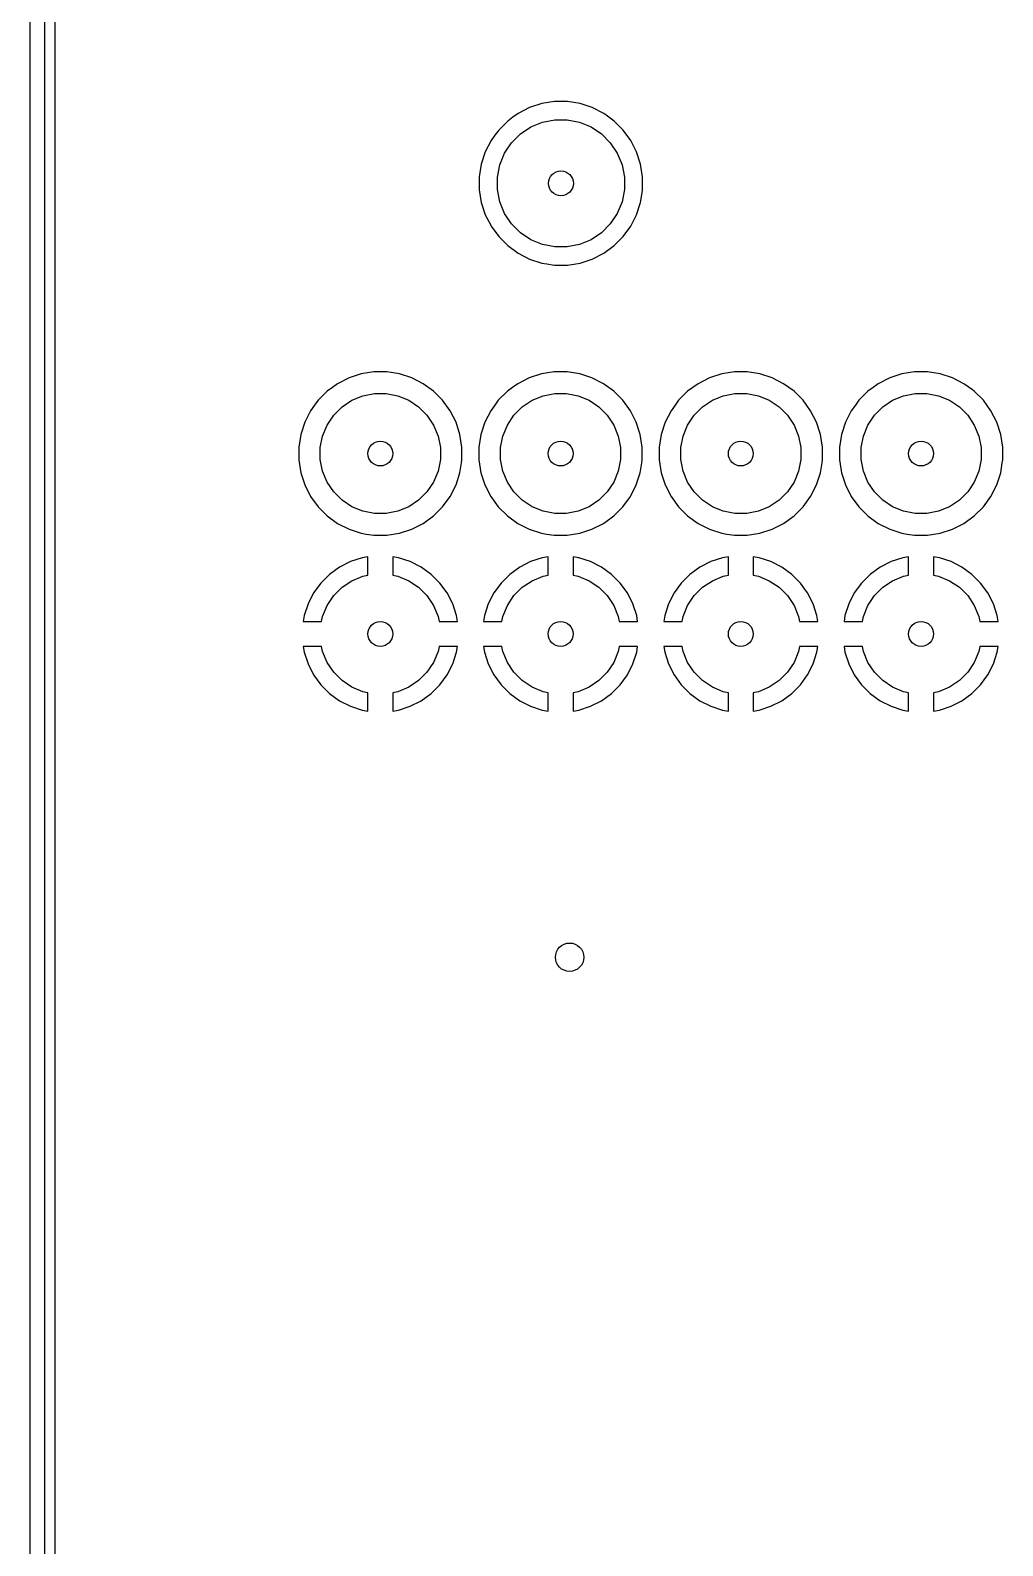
# Model space of a CAD drawing. Extents: x 0 to 130, y -140 to 0.
# Drawn here: x -0.1 to 13.6, y -38.29 to -16.95 of the extents above; entities that cross this region are included whole.
import ezdxf

# ---------------------------------------------------------------- set-up
doc = ezdxf.new("R2010")
doc.units = 0
doc.layers.add('BLACK', color=7, linetype='CONTINUOUS')

msp = doc.modelspace()

# ---------------------------------------------------------------- linework, layer by layer
at = {"layer": 'BLACK', "linetype": 'CONTINUOUS'}
for p, q in [((-0.1, -140), (-0.1, 0)), ((0.1, -0.1), (0.1, -139.9)), ((0.2505, -19.01145), (0.2505, -15.590385)), ((6.775008, -18.118002), (6.701752, -18.171225)), ((6.936362, -18.035788), (6.775008, -18.118002)), ((7.108593, -17.979828), (6.936362, -18.035788)), ((7.287451, -17.9515), (7.108593, -17.979828)), ((7.287454, -17.9515), (7.287451, -17.9515)), ((7.468546, -17.9515), (7.287454, -17.9515)), ((7.468549, -17.9515), (7.468546, -17.9515)), ((7.647406, -17.979828), (7.468549, -17.9515)), ((7.819637, -18.035788), (7.647406, -17.979828)), ((7.980991, -18.118002), (7.819637, -18.035788)), ((7.980993, -18.118003), (7.980991, -18.118002)), ((7.980994, -18.118004), (7.980993, -18.118003)), ((8.034847, -18.15713), (7.980994, -18.118004)), ((6.628499, -18.224447), (6.500447, -18.352499)), ((6.701752, -18.171225), (6.628499, -18.224447)), ((6.807046, -18.406291), (6.953743, -18.308271)), ((6.953743, -18.308271), (7.116744, -18.240754)), ((7.116744, -18.240754), (7.289785, -18.206334)), ((7.289785, -18.206334), (7.466215, -18.206334)), ((7.466215, -18.206334), (7.639256, -18.240754)), ((7.639256, -18.240754), (7.802257, -18.308271)), ((7.802257, -18.308271), (7.948954, -18.406291)), ((8.127501, -18.224447), (8.034847, -18.15713)), ((8.255553, -18.352499), (8.127501, -18.224447)), ((6.394002, -18.499008), (6.311788, -18.660362)), ((6.447225, -18.425752), (6.394002, -18.499008)), ((6.500447, -18.352499), (6.447225, -18.425752)), ((6.584271, -18.677743), (6.682291, -18.531046)), ((6.682291, -18.531046), (6.807046, -18.406291)), ((7.948954, -18.406291), (8.073709, -18.531046)), ((8.073709, -18.531046), (8.171729, -18.677743)), ((8.361996, -18.499006), (8.255553, -18.352499)), ((8.444211, -18.660361), (8.361996, -18.499006)), ((6.311788, -18.660362), (6.255828, -18.832593)), ((6.516754, -18.840744), (6.584271, -18.677743)), ((8.171729, -18.677743), (8.239246, -18.840744)), ((8.500171, -18.832591), (8.444211, -18.660361)), ((6.255828, -18.832593), (6.2275, -19.01145)), ((6.482334, -19.013785), (6.516754, -18.840744)), ((8.239246, -18.840744), (8.273666, -19.013785)), ((8.500171, -18.832593), (8.500171, -18.832591)), ((8.5285, -19.01145), (8.500171, -18.832593)), ((0.2505, -20.670385), (0.2505, -19.01145)), ((6.2275, -19.01145), (6.2275, -19.192549)), ((6.2275, -19.192549), (6.255828, -19.371406)), ((6.482334, -19.190215), (6.482334, -19.013785)), ((6.516754, -19.363256), (6.482334, -19.190215)), ((8.273666, -19.190215), (8.239246, -19.363256)), ((8.273666, -19.013785), (8.273666, -19.190215)), ((8.521479, -19.236874), (8.5285, -19.192549)), ((8.5285, -19.192549), (8.5285, -19.01145)), ((6.255828, -19.371406), (6.311788, -19.543637)), ((6.584271, -19.526257), (6.516754, -19.363256)), ((8.239246, -19.363256), (8.171729, -19.526257)), ((8.444211, -19.543639), (8.500171, -19.371409)), ((8.500171, -19.371409), (8.521479, -19.236874)), ((6.311788, -19.543637), (6.383101, -19.683597)), ((6.682291, -19.672954), (6.584271, -19.526257)), ((8.171729, -19.526257), (8.073709, -19.672954)), ((8.361996, -19.704994), (8.444211, -19.543639)), ((6.383101, -19.683597), (6.394004, -19.704994)), ((6.394004, -19.704994), (6.500447, -19.851501)), ((6.807046, -19.797709), (6.682291, -19.672954)), ((6.953743, -19.895729), (6.807046, -19.797709)), ((7.948954, -19.797709), (7.802257, -19.895729)), ((8.073709, -19.672954), (7.948954, -19.797709)), ((8.255553, -19.851501), (8.361996, -19.704994)), ((6.500447, -19.851501), (6.628499, -19.979553)), ((6.628499, -19.979553), (6.775006, -20.085996)), ((7.116744, -19.963246), (6.953743, -19.895729)), ((7.289785, -19.997666), (7.116744, -19.963246)), ((7.466215, -19.997666), (7.289785, -19.997666)), ((7.639256, -19.963246), (7.466215, -19.997666)), ((7.802257, -19.895729), (7.639256, -19.963246)), ((7.980994, -20.085996), (8.127501, -19.979553)), ((8.127501, -19.979553), (8.255553, -19.851501)), ((6.775006, -20.085996), (6.936361, -20.168211)), ((6.936361, -20.168211), (7.108591, -20.224171)), ((7.108591, -20.224171), (7.180136, -20.235502)), ((7.180136, -20.235502), (7.287451, -20.2525)), ((7.287451, -20.2525), (7.287454, -20.2525)), ((7.287454, -20.2525), (7.468549, -20.2525)), ((7.468549, -20.2525), (7.557977, -20.238335)), ((7.557977, -20.238335), (7.647409, -20.224171)), ((7.647409, -20.224171), (7.819639, -20.168211)), ((7.819639, -20.168211), (7.980994, -20.085996)), ((0.2505, -22.81645), (0.2505, -20.670385)), ((4.742451, -21.7565), (4.563593, -21.784828)), ((4.742454, -21.7565), (4.742451, -21.7565)), ((4.923546, -21.7565), (4.742454, -21.7565)), ((4.923549, -21.7565), (4.923546, -21.7565)), ((5.102406, -21.784828), (4.923549, -21.7565)), ((7.282451, -21.7565), (7.103593, -21.784828)), ((7.282454, -21.7565), (7.282451, -21.7565)), ((7.463546, -21.7565), (7.282454, -21.7565)), ((7.463549, -21.7565), (7.463546, -21.7565)), ((7.642406, -21.784828), (7.463549, -21.7565)), ((9.822451, -21.7565), (9.643593, -21.784828)), ((9.822454, -21.7565), (9.822451, -21.7565)), ((10.003546, -21.7565), (9.822454, -21.7565)), ((10.003549, -21.7565), (10.003546, -21.7565)), ((10.182406, -21.784828), (10.003549, -21.7565)), ((12.362451, -21.7565), (12.183593, -21.784828)), ((12.362454, -21.7565), (12.362451, -21.7565)), ((12.543546, -21.7565), (12.362454, -21.7565)), ((12.543549, -21.7565), (12.543546, -21.7565)), ((12.722406, -21.784828), (12.543549, -21.7565)), ((4.156752, -21.976225), (4.083499, -22.029447)), ((4.230008, -21.923002), (4.156752, -21.976225)), ((4.391362, -21.840788), (4.230008, -21.923002)), ((4.563593, -21.784828), (4.391362, -21.840788)), ((5.274637, -21.840788), (5.102406, -21.784828)), ((5.435991, -21.923002), (5.274637, -21.840788)), ((5.435993, -21.923003), (5.435991, -21.923002)), ((5.435994, -21.923004), (5.435993, -21.923003)), ((5.582501, -22.029447), (5.435994, -21.923004)), ((6.696752, -21.976225), (6.623499, -22.029447)), ((6.770008, -21.923002), (6.696752, -21.976225)), ((6.931362, -21.840788), (6.770008, -21.923002)), ((7.103593, -21.784828), (6.931362, -21.840788)), ((7.814637, -21.840788), (7.642406, -21.784828)), ((7.975991, -21.923002), (7.814637, -21.840788)), ((7.975993, -21.923003), (7.975991, -21.923002)), ((7.975994, -21.923004), (7.975993, -21.923003)), ((8.122501, -22.029447), (7.975994, -21.923004)), ((9.236752, -21.976225), (9.163499, -22.029447)), ((9.310008, -21.923002), (9.236752, -21.976225)), ((9.471362, -21.840788), (9.310008, -21.923002)), ((9.643593, -21.784828), (9.471362, -21.840788)), ((10.354637, -21.840788), (10.182406, -21.784828)), ((10.515991, -21.923002), (10.354637, -21.840788)), ((10.515993, -21.923003), (10.515991, -21.923002)), ((10.515994, -21.923004), (10.515993, -21.923003)), ((10.662501, -22.029447), (10.515994, -21.923004)), ((11.776752, -21.976225), (11.703499, -22.029447)), ((11.850008, -21.923002), (11.776752, -21.976225)), ((12.011362, -21.840788), (11.850008, -21.923002)), ((12.183593, -21.784828), (12.011362, -21.840788)), ((12.894637, -21.840788), (12.722406, -21.784828)), ((13.055991, -21.923002), (12.894637, -21.840788)), ((13.055993, -21.923003), (13.055991, -21.923002)), ((13.055994, -21.923004), (13.055993, -21.923003)), ((13.178666, -22.01213), (13.055994, -21.923004)), ((3.955447, -22.157499), (3.907424, -22.223597)), ((4.083499, -22.029447), (3.955447, -22.157499)), ((4.293766, -22.249941), (4.432313, -22.157367)), ((4.432313, -22.157367), (4.586258, -22.093601)), ((4.586258, -22.093601), (4.749685, -22.061093)), ((4.749685, -22.061093), (4.916315, -22.061093)), ((4.916315, -22.061093), (5.079742, -22.093601)), ((5.079742, -22.093601), (5.233687, -22.157367)), ((5.233687, -22.157367), (5.372234, -22.249941)), ((5.710553, -22.157499), (5.582501, -22.029447)), ((5.816996, -22.304006), (5.710553, -22.157499)), ((6.495447, -22.157499), (6.447424, -22.223597)), ((6.623499, -22.029447), (6.495447, -22.157499)), ((6.833766, -22.249941), (6.972313, -22.157367)), ((6.972313, -22.157367), (7.126258, -22.093601)), ((7.126258, -22.093601), (7.289685, -22.061093)), ((7.289685, -22.061093), (7.456315, -22.061093)), ((7.456315, -22.061093), (7.619742, -22.093601)), ((7.619742, -22.093601), (7.773687, -22.157367)), ((7.773687, -22.157367), (7.912234, -22.249941)), ((8.250553, -22.157499), (8.122501, -22.029447)), ((8.356996, -22.304006), (8.250553, -22.157499)), ((9.035447, -22.157499), (8.987424, -22.223597)), ((9.163499, -22.029447), (9.035447, -22.157499)), ((9.373766, -22.249941), (9.512313, -22.157367)), ((9.512313, -22.157367), (9.666258, -22.093601)), ((9.666258, -22.093601), (9.829685, -22.061093)), ((9.829685, -22.061093), (9.996315, -22.061093)), ((9.996315, -22.061093), (10.159742, -22.093601)), ((10.159742, -22.093601), (10.313687, -22.157367)), ((10.313687, -22.157367), (10.452234, -22.249941)), ((10.790553, -22.157499), (10.662501, -22.029447)), ((10.896996, -22.304006), (10.790553, -22.157499)), ((11.575447, -22.157499), (11.527424, -22.223597)), ((11.703499, -22.029447), (11.575447, -22.157499)), ((11.913766, -22.249941), (12.052313, -22.157367)), ((12.052313, -22.157367), (12.206258, -22.093601)), ((12.206258, -22.093601), (12.369685, -22.061093)), ((12.369685, -22.061093), (12.536315, -22.061093)), ((12.536315, -22.061093), (12.699742, -22.093601)), ((12.699742, -22.093601), (12.853687, -22.157367)), ((12.853687, -22.157367), (12.992234, -22.249941)), ((13.202501, -22.029447), (13.178666, -22.01213)), ((13.330553, -22.157499), (13.202501, -22.029447)), ((13.436996, -22.304006), (13.330553, -22.157499)), ((3.849002, -22.304008), (3.766788, -22.465362)), ((3.907424, -22.223597), (3.849002, -22.304008)), ((4.083367, -22.506313), (4.175941, -22.367766)), ((4.175941, -22.367766), (4.293766, -22.249941)), ((5.372234, -22.249941), (5.490059, -22.367766)), ((5.490059, -22.367766), (5.582633, -22.506313)), ((5.899211, -22.465361), (5.816996, -22.304006)), ((6.389002, -22.304008), (6.306788, -22.465362)), ((6.447424, -22.223597), (6.389002, -22.304008)), ((6.623367, -22.506313), (6.715941, -22.367766)), ((6.715941, -22.367766), (6.833766, -22.249941)), ((7.912234, -22.249941), (8.030059, -22.367766)), ((8.030059, -22.367766), (8.122633, -22.506313)), ((8.439211, -22.465361), (8.356996, -22.304006)), ((8.929002, -22.304008), (8.846788, -22.465362)), ((8.987424, -22.223597), (8.929002, -22.304008)), ((9.163367, -22.506313), (9.255941, -22.367766)), ((9.255941, -22.367766), (9.373766, -22.249941)), ((10.452234, -22.249941), (10.570059, -22.367766)), ((10.570059, -22.367766), (10.662633, -22.506313)), ((10.979211, -22.465361), (10.896996, -22.304006)), ((11.469002, -22.304008), (11.386788, -22.465362)), ((11.527424, -22.223597), (11.469002, -22.304008)), ((11.703367, -22.506313), (11.795941, -22.367766)), ((11.795941, -22.367766), (11.913766, -22.249941)), ((12.992234, -22.249941), (13.110059, -22.367766)), ((13.110059, -22.367766), (13.202633, -22.506313)), ((13.519211, -22.465361), (13.436996, -22.304006)), ((3.766788, -22.465362), (3.710828, -22.637593)), ((4.019601, -22.660258), (4.083367, -22.506313)), ((5.582633, -22.506313), (5.646399, -22.660258)), ((5.955171, -22.637591), (5.899211, -22.465361)), ((6.306788, -22.465362), (6.250828, -22.637593)), ((6.559601, -22.660258), (6.623367, -22.506313)), ((8.122633, -22.506313), (8.186399, -22.660258)), ((8.495171, -22.637591), (8.439211, -22.465361)), ((8.846788, -22.465362), (8.790828, -22.637593)), ((9.099601, -22.660258), (9.163367, -22.506313)), ((10.662633, -22.506313), (10.726399, -22.660258)), ((11.035171, -22.637591), (10.979211, -22.465361)), ((11.386788, -22.465362), (11.330828, -22.637593)), ((11.639601, -22.660258), (11.703367, -22.506313)), ((13.202633, -22.506313), (13.266399, -22.660258)), ((13.575171, -22.637591), (13.519211, -22.465361)), ((0.2505, -25.272), (0.2505, -22.81645)), ((3.710828, -22.637593), (3.6825, -22.81645)), ((3.6825, -22.81645), (3.6825, -22.997549)), ((3.987093, -22.823685), (4.019601, -22.660258)), ((3.987093, -22.990315), (3.987093, -22.823685)), ((5.646399, -22.660258), (5.678907, -22.823685)), ((5.678907, -22.823685), (5.678907, -22.990315)), ((5.955171, -22.637593), (5.955171, -22.637591)), ((5.9835, -22.81645), (5.955171, -22.637593)), ((5.9835, -22.997549), (5.9835, -22.81645)), ((6.250828, -22.637593), (6.2225, -22.81645)), ((6.2225, -22.81645), (6.2225, -22.997549)), ((6.527093, -22.823685), (6.559601, -22.660258)), ((6.527093, -22.990315), (6.527093, -22.823685)), ((8.186399, -22.660258), (8.218907, -22.823685)), ((8.218907, -22.823685), (8.218907, -22.990315)), ((8.495171, -22.637593), (8.495171, -22.637591)), ((8.5235, -22.81645), (8.495171, -22.637593)), ((8.5235, -22.997549), (8.5235, -22.81645)), ((8.790828, -22.637593), (8.7625, -22.81645)), ((8.7625, -22.81645), (8.7625, -22.997549)), ((9.067093, -22.823685), (9.099601, -22.660258)), ((9.067093, -22.990315), (9.067093, -22.823685)), ((10.726399, -22.660258), (10.758907, -22.823685)), ((10.758907, -22.823685), (10.758907, -22.990315)), ((11.035171, -22.637593), (11.035171, -22.637591)), ((11.0635, -22.81645), (11.035171, -22.637593)), ((11.0635, -22.997549), (11.0635, -22.81645)), ((11.330828, -22.637593), (11.3025, -22.81645)), ((11.3025, -22.81645), (11.3025, -22.997549)), ((11.607093, -22.823685), (11.639601, -22.660258)), ((11.607093, -22.990315), (11.607093, -22.823685)), ((13.266399, -22.660258), (13.298907, -22.823685)), ((13.298907, -22.823685), (13.298907, -22.990315)), ((13.575171, -22.637593), (13.575171, -22.637591)), ((13.6035, -22.81645), (13.575171, -22.637593)), ((13.6035, -22.997549), (13.6035, -22.81645)), ((3.6825, -22.997549), (3.710828, -23.176406)), ((4.019601, -23.153742), (3.987093, -22.990315)), ((5.678907, -22.990315), (5.646399, -23.153742)), ((5.955171, -23.176409), (5.976887, -23.039299)), ((5.976887, -23.039299), (5.9835, -22.997549)), ((6.2225, -22.997549), (6.250828, -23.176406)), ((6.559601, -23.153742), (6.527093, -22.990315)), ((8.218907, -22.990315), (8.186399, -23.153742)), ((8.495171, -23.176409), (8.516887, -23.039299)), ((8.516887, -23.039299), (8.5235, -22.997549)), ((8.7625, -22.997549), (8.790828, -23.176406)), ((9.099601, -23.153742), (9.067093, -22.990315)), ((10.758907, -22.990315), (10.726399, -23.153742)), ((11.035171, -23.176409), (11.056887, -23.039299)), ((11.056887, -23.039299), (11.0635, -22.997549)), ((11.3025, -22.997549), (11.330828, -23.176406)), ((11.639601, -23.153742), (11.607093, -22.990315)), ((13.298907, -22.990315), (13.266399, -23.153742)), ((13.575171, -23.176409), (13.596887, -23.039299)), ((13.596887, -23.039299), (13.6035, -22.997549)), ((3.710828, -23.176406), (3.710829, -23.176409)), ((3.710829, -23.176409), (3.766789, -23.348639)), ((4.083367, -23.307687), (4.019601, -23.153742)), ((5.646399, -23.153742), (5.582633, -23.307687)), ((5.899211, -23.348639), (5.955171, -23.176409)), ((6.250828, -23.176406), (6.250829, -23.176409)), ((6.250829, -23.176409), (6.306789, -23.348639)), ((6.623367, -23.307687), (6.559601, -23.153742)), ((8.186399, -23.153742), (8.122633, -23.307687)), ((8.439211, -23.348639), (8.495171, -23.176409)), ((8.790828, -23.176406), (8.790829, -23.176409)), ((8.790829, -23.176409), (8.846789, -23.348639)), ((9.163367, -23.307687), (9.099601, -23.153742)), ((10.726399, -23.153742), (10.662633, -23.307687)), ((10.979211, -23.348639), (11.035171, -23.176409)), ((11.330828, -23.176406), (11.330829, -23.176409)), ((11.330829, -23.176409), (11.386789, -23.348639)), ((11.703367, -23.307687), (11.639601, -23.153742)), ((13.266399, -23.153742), (13.202633, -23.307687)), ((13.519211, -23.348639), (13.575171, -23.176409)), ((3.766789, -23.348639), (3.849004, -23.509994)), ((4.175941, -23.446234), (4.083367, -23.307687)), ((4.293766, -23.564059), (4.175941, -23.446234)), ((5.490059, -23.446234), (5.372234, -23.564059)), ((5.582633, -23.307687), (5.490059, -23.446234)), ((5.816996, -23.509994), (5.899211, -23.348639)), ((6.306789, -23.348639), (6.389004, -23.509994)), ((6.715941, -23.446234), (6.623367, -23.307687)), ((6.833766, -23.564059), (6.715941, -23.446234)), ((8.030059, -23.446234), (7.912234, -23.564059)), ((8.122633, -23.307687), (8.030059, -23.446234)), ((8.356996, -23.509994), (8.439211, -23.348639)), ((8.846789, -23.348639), (8.929004, -23.509994)), ((9.255941, -23.446234), (9.163367, -23.307687)), ((9.373766, -23.564059), (9.255941, -23.446234)), ((10.570059, -23.446234), (10.452234, -23.564059)), ((10.662633, -23.307687), (10.570059, -23.446234)), ((10.896996, -23.509994), (10.979211, -23.348639)), ((11.386789, -23.348639), (11.469004, -23.509994)), ((11.795941, -23.446234), (11.703367, -23.307687)), ((11.913766, -23.564059), (11.795941, -23.446234)), ((13.110059, -23.446234), (12.992234, -23.564059)), ((13.202633, -23.307687), (13.110059, -23.446234)), ((13.436996, -23.509994), (13.519211, -23.348639)), ((3.849004, -23.509994), (3.955447, -23.656501)), ((3.955447, -23.656501), (4.083499, -23.784553)), ((4.432313, -23.656633), (4.293766, -23.564059)), ((4.586258, -23.720399), (4.432313, -23.656633)), ((5.233687, -23.656633), (5.079742, -23.720399)), ((5.372234, -23.564059), (5.233687, -23.656633)), ((5.582501, -23.784553), (5.710553, -23.656501)), ((5.710553, -23.656501), (5.816996, -23.509994)), ((6.389004, -23.509994), (6.495447, -23.656501)), ((6.495447, -23.656501), (6.623499, -23.784553)), ((6.972313, -23.656633), (6.833766, -23.564059)), ((7.126258, -23.720399), (6.972313, -23.656633)), ((7.773687, -23.656633), (7.619742, -23.720399)), ((7.912234, -23.564059), (7.773687, -23.656633)), ((8.122501, -23.784553), (8.250553, -23.656501)), ((8.250553, -23.656501), (8.356996, -23.509994)), ((8.929004, -23.509994), (9.035447, -23.656501)), ((9.035447, -23.656501), (9.163499, -23.784553)), ((9.512313, -23.656633), (9.373766, -23.564059)), ((9.666258, -23.720399), (9.512313, -23.656633)), ((10.313687, -23.656633), (10.159742, -23.720399)), ((10.452234, -23.564059), (10.313687, -23.656633)), ((10.662501, -23.784553), (10.790553, -23.656501)), ((10.790553, -23.656501), (10.896996, -23.509994)), ((11.469004, -23.509994), (11.575447, -23.656501)), ((11.575447, -23.656501), (11.703499, -23.784553)), ((12.052313, -23.656633), (11.913766, -23.564059)), ((12.206258, -23.720399), (12.052313, -23.656633)), ((12.853687, -23.656633), (12.699742, -23.720399)), ((12.992234, -23.564059), (12.853687, -23.656633)), ((13.202501, -23.784553), (13.330553, -23.656501)), ((13.330553, -23.656501), (13.436996, -23.509994)), ((4.083499, -23.784553), (4.230006, -23.890996)), ((4.230006, -23.890996), (4.391361, -23.973211)), ((4.749685, -23.752907), (4.586258, -23.720399)), ((4.916315, -23.752907), (4.749685, -23.752907)), ((5.079742, -23.720399), (4.916315, -23.752907)), ((5.274639, -23.973211), (5.435994, -23.890996)), ((5.435994, -23.890996), (5.582501, -23.784553)), ((6.623499, -23.784553), (6.770006, -23.890996)), ((6.770006, -23.890996), (6.931361, -23.973211)), ((7.289685, -23.752907), (7.126258, -23.720399)), ((7.456315, -23.752907), (7.289685, -23.752907)), ((7.619742, -23.720399), (7.456315, -23.752907)), ((7.814639, -23.973211), (7.975994, -23.890996)), ((7.975994, -23.890996), (8.122501, -23.784553)), ((9.163499, -23.784553), (9.310006, -23.890996)), ((9.310006, -23.890996), (9.471361, -23.973211)), ((9.829685, -23.752907), (9.666258, -23.720399)), ((9.996315, -23.752907), (9.829685, -23.752907)), ((10.159742, -23.720399), (9.996315, -23.752907)), ((10.354639, -23.973211), (10.515994, -23.890996)), ((10.515994, -23.890996), (10.662501, -23.784553)), ((11.703499, -23.784553), (11.850006, -23.890996)), ((11.850006, -23.890996), (12.011361, -23.973211)), ((12.369685, -23.752907), (12.206258, -23.720399)), ((12.536315, -23.752907), (12.369685, -23.752907)), ((12.699742, -23.720399), (12.536315, -23.752907)), ((12.894639, -23.973211), (13.055994, -23.890996)), ((13.055994, -23.890996), (13.202501, -23.784553)), ((4.391361, -23.973211), (4.563591, -24.029171)), ((4.563591, -24.029171), (4.635136, -24.040502)), ((4.635136, -24.040502), (4.742451, -24.0575)), ((4.742451, -24.0575), (4.742454, -24.0575)), ((4.742454, -24.0575), (4.923549, -24.0575)), ((4.923549, -24.0575), (5.012977, -24.043335)), ((5.012977, -24.043335), (5.102409, -24.029171)), ((5.102409, -24.029171), (5.274639, -23.973211)), ((6.931361, -23.973211), (7.103591, -24.029171)), ((7.103591, -24.029171), (7.175136, -24.040502)), ((7.175136, -24.040502), (7.282451, -24.0575)), ((7.282451, -24.0575), (7.282454, -24.0575)), ((7.282454, -24.0575), (7.463549, -24.0575)), ((7.463549, -24.0575), (7.552977, -24.043335)), ((7.552977, -24.043335), (7.642409, -24.029171)), ((7.642409, -24.029171), (7.814639, -23.973211)), ((9.471361, -23.973211), (9.643591, -24.029171)), ((9.643591, -24.029171), (9.715136, -24.040502)), ((9.715136, -24.040502), (9.822451, -24.0575)), ((9.822451, -24.0575), (9.822454, -24.0575)), ((9.822454, -24.0575), (10.003549, -24.0575)), ((10.003549, -24.0575), (10.092977, -24.043335)), ((10.092977, -24.043335), (10.182409, -24.029171)), ((10.182409, -24.029171), (10.354639, -23.973211)), ((12.011361, -23.973211), (12.183591, -24.029171)), ((12.183591, -24.029171), (12.255136, -24.040502)), ((12.255136, -24.040502), (12.362451, -24.0575)), ((12.362451, -24.0575), (12.362454, -24.0575)), ((12.362454, -24.0575), (12.543549, -24.0575)), ((12.543549, -24.0575), (12.632977, -24.043335)), ((12.632977, -24.043335), (12.722409, -24.029171)), ((12.722409, -24.029171), (12.894639, -23.973211)), ((4.256471, -24.506197), (4.116403, -24.607962)), ((4.256475, -24.506195), (4.256471, -24.506197)), ((4.410751, -24.427588), (4.256475, -24.506195)), ((4.575412, -24.374086), (4.410751, -24.427588)), ((4.657999, -24.361005), (4.575412, -24.374086)), ((4.658, -24.361005), (4.657999, -24.361005)), ((4.658, -24.61933), (4.658, -24.361005)), ((5.090587, -24.374086), (5.008, -24.361005)), ((5.008, -24.361005), (5.008, -24.61933)), ((5.255248, -24.427588), (5.090587, -24.374086)), ((5.409524, -24.506195), (5.255248, -24.427588)), ((5.409528, -24.506197), (5.409524, -24.506195)), ((5.549596, -24.607962), (5.409528, -24.506197)), ((6.796471, -24.506197), (6.656403, -24.607962)), ((6.796475, -24.506195), (6.796471, -24.506197)), ((6.950751, -24.427588), (6.796475, -24.506195)), ((7.115412, -24.374086), (6.950751, -24.427588)), ((7.197999, -24.361005), (7.115412, -24.374086)), ((7.198, -24.361005), (7.197999, -24.361005)), ((7.198, -24.61933), (7.198, -24.361005)), ((7.630587, -24.374086), (7.548, -24.361005)), ((7.548, -24.361005), (7.548, -24.61933)), ((7.795248, -24.427588), (7.630587, -24.374086)), ((7.949524, -24.506195), (7.795248, -24.427588)), ((7.949528, -24.506197), (7.949524, -24.506195)), ((8.089596, -24.607962), (7.949528, -24.506197)), ((9.336471, -24.506197), (9.196403, -24.607962)), ((9.336475, -24.506195), (9.336471, -24.506197)), ((9.490751, -24.427588), (9.336475, -24.506195)), ((9.655412, -24.374086), (9.490751, -24.427588)), ((9.737999, -24.361005), (9.655412, -24.374086)), ((9.738, -24.361005), (9.737999, -24.361005)), ((9.738, -24.61933), (9.738, -24.361005)), ((10.170587, -24.374086), (10.088, -24.361005)), ((10.088, -24.361005), (10.088, -24.61933)), ((10.335248, -24.427588), (10.170587, -24.374086)), ((10.489524, -24.506195), (10.335248, -24.427588)), ((10.489528, -24.506197), (10.489524, -24.506195)), ((10.629596, -24.607962), (10.489528, -24.506197)), ((11.876471, -24.506197), (11.736403, -24.607962)), ((11.876475, -24.506195), (11.876471, -24.506197)), ((12.030751, -24.427588), (11.876475, -24.506195)), ((12.195412, -24.374086), (12.030751, -24.427588)), ((12.277999, -24.361005), (12.195412, -24.374086)), ((12.278, -24.361005), (12.277999, -24.361005)), ((12.278, -24.61933), (12.278, -24.361005)), ((12.710587, -24.374086), (12.628, -24.361005)), ((12.628, -24.361005), (12.628, -24.61933)), ((12.875248, -24.427588), (12.710587, -24.374086)), ((13.029524, -24.506195), (12.875248, -24.427588)), ((13.029528, -24.506197), (13.029524, -24.506195)), ((13.169596, -24.607962), (13.029528, -24.506197)), ((3.993962, -24.730403), (3.892197, -24.870471)), ((4.116403, -24.607962), (3.993962, -24.730403)), ((4.293766, -24.789941), (4.432313, -24.697367)), ((4.432313, -24.697367), (4.586258, -24.633601)), ((4.586258, -24.633601), (4.658, -24.61933)), ((5.008, -24.61933), (5.079742, -24.633601)), ((5.079742, -24.633601), (5.233687, -24.697367)), ((5.233687, -24.697367), (5.372234, -24.789941)), ((5.672037, -24.730403), (5.549596, -24.607962)), ((5.773802, -24.870471), (5.672037, -24.730403)), ((6.533962, -24.730403), (6.432197, -24.870471)), ((6.656403, -24.607962), (6.533962, -24.730403)), ((6.833766, -24.789941), (6.972313, -24.697367)), ((6.972313, -24.697367), (7.126258, -24.633601)), ((7.126258, -24.633601), (7.198, -24.61933)), ((7.548, -24.61933), (7.619742, -24.633601)), ((7.619742, -24.633601), (7.773687, -24.697367)), ((7.773687, -24.697367), (7.912234, -24.789941)), ((8.212037, -24.730403), (8.089596, -24.607962)), ((8.313802, -24.870471), (8.212037, -24.730403)), ((9.073962, -24.730403), (8.972197, -24.870471)), ((9.196403, -24.607962), (9.073962, -24.730403)), ((9.373766, -24.789941), (9.512313, -24.697367)), ((9.512313, -24.697367), (9.666258, -24.633601)), ((9.666258, -24.633601), (9.738, -24.61933)), ((10.088, -24.61933), (10.159742, -24.633601)), ((10.159742, -24.633601), (10.313687, -24.697367)), ((10.313687, -24.697367), (10.452234, -24.789941)), ((10.752037, -24.730403), (10.629596, -24.607962)), ((10.853802, -24.870471), (10.752037, -24.730403)), ((11.613962, -24.730403), (11.512197, -24.870471)), ((11.736403, -24.607962), (11.613962, -24.730403)), ((11.913766, -24.789941), (12.052313, -24.697367)), ((12.052313, -24.697367), (12.206258, -24.633601)), ((12.206258, -24.633601), (12.278, -24.61933)), ((12.628, -24.61933), (12.699742, -24.633601)), ((12.699742, -24.633601), (12.853687, -24.697367)), ((12.853687, -24.697367), (12.992234, -24.789941)), ((13.292037, -24.730403), (13.169596, -24.607962)), ((13.393802, -24.870471), (13.292037, -24.730403)), ((3.892195, -24.870475), (3.813588, -25.024751)), ((3.892197, -24.870471), (3.892195, -24.870475)), ((4.083367, -25.046313), (4.175941, -24.907766)), ((4.175941, -24.907766), (4.293766, -24.789941)), ((5.372234, -24.789941), (5.490059, -24.907766)), ((5.490059, -24.907766), (5.582633, -25.046313)), ((5.773804, -24.870475), (5.773802, -24.870471)), ((5.852411, -25.024751), (5.773804, -24.870475)), ((6.432195, -24.870475), (6.353588, -25.024751)), ((6.432197, -24.870471), (6.432195, -24.870475)), ((6.623367, -25.046313), (6.715941, -24.907766)), ((6.715941, -24.907766), (6.833766, -24.789941)), ((7.912234, -24.789941), (8.030059, -24.907766)), ((8.030059, -24.907766), (8.122633, -25.046313)), ((8.313804, -24.870475), (8.313802, -24.870471)), ((8.392411, -25.024751), (8.313804, -24.870475)), ((8.972195, -24.870475), (8.893588, -25.024751)), ((8.972197, -24.870471), (8.972195, -24.870475)), ((9.163367, -25.046313), (9.255941, -24.907766)), ((9.255941, -24.907766), (9.373766, -24.789941)), ((10.452234, -24.789941), (10.570059, -24.907766)), ((10.570059, -24.907766), (10.662633, -25.046313)), ((10.853804, -24.870475), (10.853802, -24.870471)), ((10.932411, -25.024751), (10.853804, -24.870475)), ((11.512195, -24.870475), (11.433588, -25.024751)), ((11.512197, -24.870471), (11.512195, -24.870475)), ((11.703367, -25.046313), (11.795941, -24.907766)), ((11.795941, -24.907766), (11.913766, -24.789941)), ((12.992234, -24.789941), (13.110059, -24.907766)), ((13.110059, -24.907766), (13.202633, -25.046313)), ((13.393804, -24.870475), (13.393802, -24.870471)), ((13.472411, -25.024751), (13.393804, -24.870475)), ((3.813588, -25.024751), (3.760084, -25.18942)), ((4.019601, -25.200258), (4.083367, -25.046313)), ((5.582633, -25.046313), (5.646399, -25.200258)), ((5.905915, -25.18942), (5.852411, -25.024751)), ((6.353588, -25.024751), (6.300084, -25.18942)), ((6.559601, -25.200258), (6.623367, -25.046313)), ((8.122633, -25.046313), (8.186399, -25.200258)), ((8.445915, -25.18942), (8.392411, -25.024751)), ((8.893588, -25.024751), (8.840084, -25.18942)), ((9.099601, -25.200258), (9.163367, -25.046313)), ((10.662633, -25.046313), (10.726399, -25.200258)), ((10.985915, -25.18942), (10.932411, -25.024751)), ((11.433588, -25.024751), (11.380084, -25.18942)), ((11.639601, -25.200258), (11.703367, -25.046313)), ((13.202633, -25.046313), (13.266399, -25.200258)), ((13.525915, -25.18942), (13.472411, -25.024751)), ((0.2505, -28.290424), (0.2505, -25.272)), ((3.760084, -25.18942), (3.747006, -25.272)), ((3.747006, -25.272), (4.00533, -25.272)), ((4.00533, -25.272), (4.019601, -25.200258)), ((5.646399, -25.200258), (5.66067, -25.272)), ((5.66067, -25.272), (5.918994, -25.272)), ((5.918994, -25.272), (5.905915, -25.18942)), ((6.300084, -25.18942), (6.287006, -25.272)), ((6.287006, -25.272), (6.54533, -25.272)), ((6.54533, -25.272), (6.559601, -25.200258)), ((8.186399, -25.200258), (8.20067, -25.272)), ((8.20067, -25.272), (8.458994, -25.272)), ((8.458994, -25.272), (8.445915, -25.18942)), ((8.840084, -25.18942), (8.827006, -25.272)), ((8.827006, -25.272), (9.08533, -25.272)), ((9.08533, -25.272), (9.099601, -25.200258)), ((10.726399, -25.200258), (10.74067, -25.272)), ((10.74067, -25.272), (10.998994, -25.272)), ((10.998994, -25.272), (10.985915, -25.18942)), ((11.380084, -25.18942), (11.367006, -25.272)), ((11.367006, -25.272), (11.62533, -25.272)), ((11.62533, -25.272), (11.639601, -25.200258)), ((13.266399, -25.200258), (13.28067, -25.272)), ((13.28067, -25.272), (13.538994, -25.272)), ((13.538994, -25.272), (13.525915, -25.18942)), ((3.747006, -25.622), (3.760084, -25.704579)), ((4.00533, -25.622), (3.747006, -25.622)), ((3.760084, -25.704579), (3.813588, -25.869248)), ((4.019601, -25.693742), (4.00533, -25.622)), ((4.083367, -25.847687), (4.019601, -25.693742)), ((5.646399, -25.693742), (5.582633, -25.847687)), ((5.66067, -25.622), (5.646399, -25.693742)), ((5.918994, -25.622), (5.66067, -25.622)), ((5.852411, -25.869248), (5.905915, -25.704579)), ((5.905915, -25.704579), (5.918994, -25.622)), ((6.287006, -25.622), (6.300084, -25.704579)), ((6.54533, -25.622), (6.287006, -25.622)), ((6.300084, -25.704579), (6.353588, -25.869248)), ((6.559601, -25.693742), (6.54533, -25.622)), ((6.623367, -25.847687), (6.559601, -25.693742)), ((8.186399, -25.693742), (8.122633, -25.847687)), ((8.20067, -25.622), (8.186399, -25.693742)), ((8.458994, -25.622), (8.20067, -25.622)), ((8.392411, -25.869248), (8.445915, -25.704579)), ((8.445915, -25.704579), (8.458994, -25.622)), ((8.827006, -25.622), (8.840084, -25.704579)), ((9.08533, -25.622), (8.827006, -25.622)), ((8.840084, -25.704579), (8.893588, -25.869248)), ((9.099601, -25.693742), (9.08533, -25.622)), ((9.163367, -25.847687), (9.099601, -25.693742)), ((10.726399, -25.693742), (10.662633, -25.847687)), ((10.74067, -25.622), (10.726399, -25.693742)), ((10.998994, -25.622), (10.74067, -25.622)), ((10.932411, -25.869248), (10.985915, -25.704579)), ((10.985915, -25.704579), (10.998994, -25.622)), ((11.367006, -25.622), (11.380084, -25.704579)), ((11.62533, -25.622), (11.367006, -25.622)), ((11.380084, -25.704579), (11.433588, -25.869248)), ((11.639601, -25.693742), (11.62533, -25.622)), ((11.703367, -25.847687), (11.639601, -25.693742)), ((13.266399, -25.693742), (13.202633, -25.847687)), ((13.28067, -25.622), (13.266399, -25.693742)), ((13.538994, -25.622), (13.28067, -25.622)), ((13.472411, -25.869248), (13.525915, -25.704579)), ((13.525915, -25.704579), (13.538994, -25.622)), ((3.813588, -25.869248), (3.892195, -26.023524)), ((3.892195, -26.023524), (3.892197, -26.023528)), ((3.892197, -26.023528), (3.993962, -26.163596)), ((4.175941, -25.986234), (4.083367, -25.847687)), ((4.293766, -26.104059), (4.175941, -25.986234)), ((5.490059, -25.986234), (5.372234, -26.104059)), ((5.582633, -25.847687), (5.490059, -25.986234)), ((5.672037, -26.163596), (5.773802, -26.023528)), ((5.773802, -26.023528), (5.773804, -26.023524)), ((5.773804, -26.023524), (5.852411, -25.869248)), ((6.353588, -25.869248), (6.432195, -26.023524)), ((6.432195, -26.023524), (6.432197, -26.023528)), ((6.432197, -26.023528), (6.533962, -26.163596)), ((6.715941, -25.986234), (6.623367, -25.847687)), ((6.833766, -26.104059), (6.715941, -25.986234)), ((8.030059, -25.986234), (7.912234, -26.104059)), ((8.122633, -25.847687), (8.030059, -25.986234)), ((8.212037, -26.163596), (8.313802, -26.023528)), ((8.313802, -26.023528), (8.313804, -26.023524)), ((8.313804, -26.023524), (8.392411, -25.869248)), ((8.893588, -25.869248), (8.972195, -26.023524)), ((8.972195, -26.023524), (8.972197, -26.023528)), ((8.972197, -26.023528), (9.073962, -26.163596)), ((9.255941, -25.986234), (9.163367, -25.847687)), ((9.373766, -26.104059), (9.255941, -25.986234)), ((10.570059, -25.986234), (10.452234, -26.104059)), ((10.662633, -25.847687), (10.570059, -25.986234)), ((10.752037, -26.163596), (10.853802, -26.023528)), ((10.853802, -26.023528), (10.853804, -26.023524)), ((10.853804, -26.023524), (10.932411, -25.869248)), ((11.433588, -25.869248), (11.512195, -26.023524)), ((11.512195, -26.023524), (11.512197, -26.023528)), ((11.512197, -26.023528), (11.613962, -26.163596)), ((11.795941, -25.986234), (11.703367, -25.847687)), ((11.913766, -26.104059), (11.795941, -25.986234)), ((13.110059, -25.986234), (12.992234, -26.104059)), ((13.202633, -25.847687), (13.110059, -25.986234)), ((13.292037, -26.163596), (13.393802, -26.023528)), ((13.393802, -26.023528), (13.393804, -26.023524)), ((13.393804, -26.023524), (13.472411, -25.869248)), ((3.993962, -26.163596), (4.116403, -26.286037)), ((4.432313, -26.196633), (4.293766, -26.104059)), ((4.586258, -26.260399), (4.432313, -26.196633)), ((5.233687, -26.196633), (5.079742, -26.260399)), ((5.372234, -26.104059), (5.233687, -26.196633)), ((5.549596, -26.286037), (5.672037, -26.163596)), ((6.533962, -26.163596), (6.656403, -26.286037)), ((6.972313, -26.196633), (6.833766, -26.104059)), ((7.126258, -26.260399), (6.972313, -26.196633)), ((7.773687, -26.196633), (7.619742, -26.260399)), ((7.912234, -26.104059), (7.773687, -26.196633)), ((8.089596, -26.286037), (8.212037, -26.163596)), ((9.073962, -26.163596), (9.196403, -26.286037)), ((9.512313, -26.196633), (9.373766, -26.104059)), ((9.666258, -26.260399), (9.512313, -26.196633)), ((10.313687, -26.196633), (10.159742, -26.260399)), ((10.452234, -26.104059), (10.313687, -26.196633)), ((10.629596, -26.286037), (10.752037, -26.163596)), ((11.613962, -26.163596), (11.736403, -26.286037)), ((12.052313, -26.196633), (11.913766, -26.104059)), ((12.206258, -26.260399), (12.052313, -26.196633)), ((12.853687, -26.196633), (12.699742, -26.260399)), ((12.992234, -26.104059), (12.853687, -26.196633)), ((13.169596, -26.286037), (13.292037, -26.163596)), ((4.116403, -26.286037), (4.256471, -26.387802)), ((4.256471, -26.387802), (4.256475, -26.387804)), ((4.256475, -26.387804), (4.410751, -26.466411)), ((4.658, -26.274669), (4.586258, -26.260399)), ((4.658, -26.532994), (4.658, -26.274669)), ((5.079742, -26.260399), (5.008, -26.274669)), ((5.008, -26.274669), (5.008, -26.532993)), ((5.255248, -26.466411), (5.409524, -26.387804)), ((5.409524, -26.387804), (5.409528, -26.387802)), ((5.409528, -26.387802), (5.549596, -26.286037)), ((6.656403, -26.286037), (6.796471, -26.387802)), ((6.796471, -26.387802), (6.796475, -26.387804)), ((6.796475, -26.387804), (6.950751, -26.466411)), ((7.198, -26.274669), (7.126258, -26.260399)), ((7.198, -26.532994), (7.198, -26.274669)), ((7.619742, -26.260399), (7.548, -26.274669)), ((7.548, -26.274669), (7.548, -26.532993)), ((7.795248, -26.466411), (7.949524, -26.387804)), ((7.949524, -26.387804), (7.949528, -26.387802)), ((7.949528, -26.387802), (8.089596, -26.286037)), ((9.196403, -26.286037), (9.336471, -26.387802)), ((9.336471, -26.387802), (9.336475, -26.387804)), ((9.336475, -26.387804), (9.490751, -26.466411)), ((9.738, -26.274669), (9.666258, -26.260399)), ((9.738, -26.532994), (9.738, -26.274669)), ((10.159742, -26.260399), (10.088, -26.274669)), ((10.088, -26.274669), (10.088, -26.532993)), ((10.335248, -26.466411), (10.489524, -26.387804)), ((10.489524, -26.387804), (10.489528, -26.387802)), ((10.489528, -26.387802), (10.629596, -26.286037)), ((11.736403, -26.286037), (11.876471, -26.387802)), ((11.876471, -26.387802), (11.876475, -26.387804)), ((11.876475, -26.387804), (12.030751, -26.466411)), ((12.278, -26.274669), (12.206258, -26.260399)), ((12.278, -26.532994), (12.278, -26.274669)), ((12.699742, -26.260399), (12.628, -26.274669)), ((12.628, -26.274669), (12.628, -26.532993)), ((12.875248, -26.466411), (13.029524, -26.387804)), ((13.029524, -26.387804), (13.029528, -26.387802)), ((13.029528, -26.387802), (13.169596, -26.286037)), ((4.410751, -26.466411), (4.57542, -26.519915)), ((4.57542, -26.519915), (4.658, -26.532994)), ((5.008, -26.532993), (5.090579, -26.519915)), ((5.090579, -26.519915), (5.255248, -26.466411)), ((6.950751, -26.466411), (7.11542, -26.519915)), ((7.11542, -26.519915), (7.198, -26.532994)), ((7.548, -26.532993), (7.630579, -26.519915)), ((7.630579, -26.519915), (7.795248, -26.466411)), ((9.490751, -26.466411), (9.65542, -26.519915)), ((9.65542, -26.519915), (9.738, -26.532994)), ((10.088, -26.532993), (10.170579, -26.519915)), ((10.170579, -26.519915), (10.335248, -26.466411)), ((12.030751, -26.466411), (12.19542, -26.519915)), ((12.19542, -26.519915), (12.278, -26.532994)), ((12.628, -26.532993), (12.710579, -26.519915)), ((12.710579, -26.519915), (12.875248, -26.466411)), ((0.2505, -43.39945), (0.2505, -28.290424))]:
    msp.add_line(p, q, dxfattribs=at)
at = {"layer": 'BLACK'}
for centre, radius in [((7.378, -19.102), 0.175), ((7.378, -19.102), 0.175), ((4.833, -22.907), 0.175), ((4.833, -22.907), 0.175), ((7.373, -22.907), 0.175), ((7.373, -22.907), 0.175), ((9.913, -22.907), 0.175), ((9.913, -22.907), 0.175), ((12.453, -22.907), 0.175), ((12.453, -22.907), 0.175), ((4.833, -25.447), 0.175), ((4.833, -25.447), 0.175), ((7.373, -25.447), 0.175), ((7.373, -25.447), 0.175), ((9.913, -25.447), 0.175), ((9.913, -25.447), 0.175), ((12.453, -25.447), 0.175), ((12.453, -25.447), 0.175), ((7.5, -30), 0.2)]:
    msp.add_circle(centre, radius, dxfattribs=at)
at = {"layer": 'WHITE'}
for centre in [(7.378, -19.102), (4.833, -22.907), (7.373, -22.907), (9.913, -22.907), (12.453, -22.907), (4.833, -25.447), (7.373, -25.447), (9.913, -25.447), (12.453, -25.447)]:
    msp.add_circle(centre, 0.175, dxfattribs=at)

doc.saveas('drawing.dxf')
